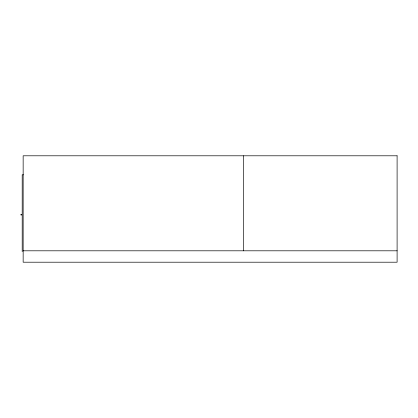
<?xml version="1.0" encoding="UTF-8"?>
<svg xmlns="http://www.w3.org/2000/svg" width="418" height="418" viewBox="0 0 418 418"><rect width="100%" height="100%" fill="white"/><g stroke="black" fill="none" stroke-linecap="round" stroke-linejoin="round"><path stroke-width="0.63" d="M23.429 174.797L22.196 174.797L22.196 251.646M21.454 214.387L20.905 214.387L20.9 214.951L21.454 214.951M23.152 250.805L397.1 250.805M243.569 155.794L243.569 250.805M21.302 214.387L21.302 214.951M397.1 155.794L23.152 155.794L23.152 262.206L397.1 262.206L397.1 155.794"/></g></svg>
